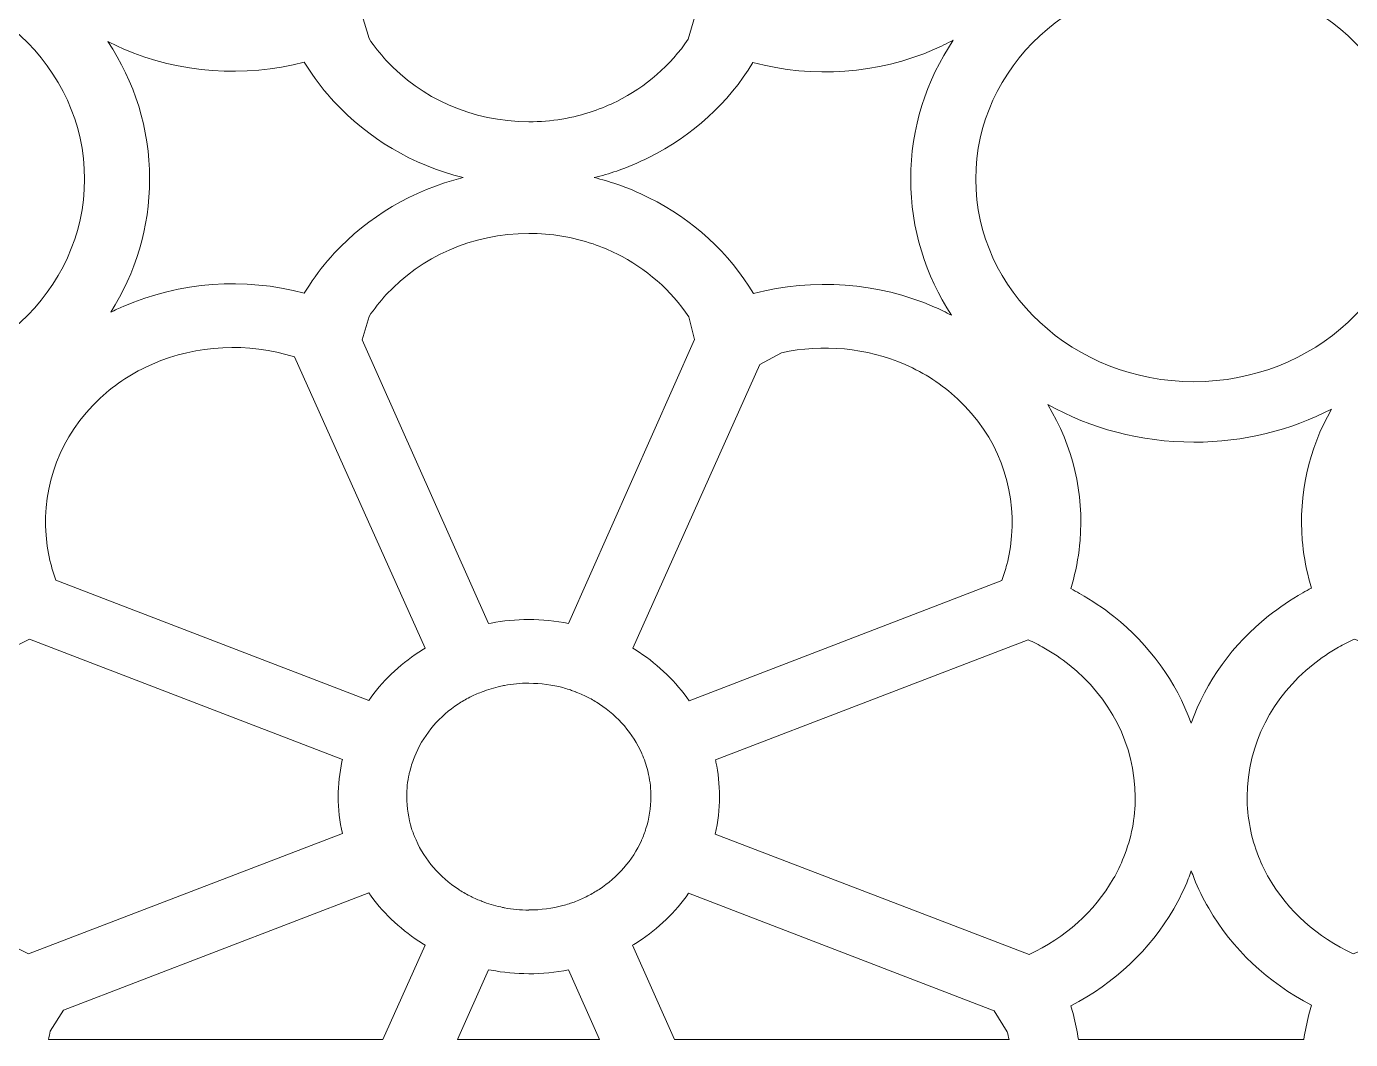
# Model space of a CAD drawing. Header units: millimetres. Extents: x -1200 to 1200, y -590 to 590.
# Drawn here: x 63 to 591, y -590 to -186 of the extents above; entities that cross this region are included whole.
import ezdxf

# ---------------------------------------------------------------- set-up
doc = ezdxf.new("R2010")
doc.units = ezdxf.units.MM
doc.header["$MEASUREMENT"] = 0
doc.layers.add('Layer 1', color=7, linetype='Continuous')

msp = doc.modelspace()

# ---------------------------------------------------------------- linework, layer by layer
at = {"layer": 'Layer 1', "color": 250, "lineweight": 20}
for points, knots in [([(327.1744, -191.4913), (327.1744, -191.4913), (329.7905, -182.4275), (329.7905, -182.4275), (329.7905, -182.4275), (279.4386, -69.057), (279.4386, -69.057), (274.2708, -70.0902), (268.9725, -70.6341), (263.6054, -70.6341), (263.6054, -70.6341), (263.5907, -70.6341), (263.5907, -70.6341), (263.5907, -70.6341), (263.5907, -70.5849), (263.5907, -70.5849), (258.452, -70.5836), (253.4277, -70.1047), (248.5676, -69.1958), (248.5676, -69.1958), (247.5841, -69.0112), (247.5841, -69.0112), (247.5841, -69.0112), (197.1814, -182.0685), (197.1814, -182.0685), (197.1814, -182.0685), (199.9041, -191.3136), (199.9041, -191.3136), (201.9717, -194.38), (204.2807, -197.2896), (206.8042, -200.0172), (220.6209, -214.9543), (240.9442, -224.3955), (263.6114, -224.3955), (263.6114, -224.3955), (263.6197, -224.3955), (263.6197, -224.3955), (263.6197, -224.3955), (263.6197, -224.4452), (263.6197, -224.4452), (272.5409, -224.4448), (281.159, -222.9465), (289.2017, -220.2018), (292.5938, -219.0436), (295.746, -217.7367), (298.6441, -216.2958), (310.2774, -210.513), (320.1193, -201.9297), (327.1744, -191.4913)], [0, 0, 0, 0, 0.0625, 0.0625, 0.0625, 0.125, 0.125, 0.125, 0.1875, 0.1875, 0.1875, 0.25, 0.25, 0.25, 0.3125, 0.3125, 0.3125, 0.375, 0.375, 0.375, 0.4375, 0.4375, 0.4375, 0.5, 0.5, 0.5, 0.5625, 0.5625, 0.5625, 0.625, 0.625, 0.625, 0.6875, 0.6875, 0.6875, 0.75, 0.75, 0.75, 0.8125, 0.8125, 0.8125, 0.875, 0.875, 0.875, 0.9375, 0.9375, 0.9375, 1, 1, 1, 1]), ([(86.4796, -247.2571), (86.4796, -247.2571), (86.4796, -247.2541), (86.4796, -247.2541), (86.4796, -247.2541), (86.5304, -247.2541), (86.5304, -247.2541), (86.5299, -225.0145), (76.7829, -204.8449), (61.0291, -190.2183), (45.2767, -175.5926), (23.5555, -166.5438), (-0.3951, -166.5425), (-0.3951, -166.5425), (-0.3951, -166.5896), (-0.3951, -166.5896), (-0.3951, -166.5896), (-0.4021, -166.5896), (-0.4021, -166.5896), (-0.4021, -166.5896), (-0.4052, -166.5896), (-0.4052, -166.5896), (-0.4052, -166.5896), (-0.4052, -166.5425), (-0.4052, -166.5425), (-24.3577, -166.5429), (-46.0816, -175.5926), (-61.835, -190.22), (-77.587, -204.8462), (-87.333, -225.0136), (-87.3343, -247.2507), (-87.3343, -247.2507), (-87.2836, -247.2507), (-87.2836, -247.2507), (-87.2836, -247.2507), (-87.2836, -247.2571), (-87.2836, -247.2571), (-87.2836, -247.2571), (-87.2836, -247.2601), (-87.2836, -247.2601), (-87.2836, -247.2601), (-87.3343, -247.2601), (-87.3343, -247.2601), (-87.334, -269.4994), (-77.587, -289.6689), (-61.8328, -304.2955), (-46.0802, -318.9208), (-24.3592, -327.9697), (-0.4089, -327.9709), (-0.4089, -327.9709), (-0.4089, -327.9238), (-0.4089, -327.9238), (-0.4089, -327.9238), (-0.4021, -327.9238), (-0.4021, -327.9238), (-0.4021, -327.9238), (-0.3987, -327.9238), (-0.3987, -327.9238), (-0.3987, -327.9238), (-0.3987, -327.9709), (-0.3987, -327.9709), (23.5543, -327.9705), (45.2775, -318.9208), (61.0315, -304.2938), (76.7839, -289.6677), (86.5289, -269.5007), (86.5304, -247.2636), (86.5304, -247.2636), (86.4796, -247.2636), (86.4796, -247.2636), (86.4796, -247.2636), (86.4796, -247.2571), (86.4796, -247.2571)], [0, 0, 0, 0, 0.04166667, 0.04166667, 0.04166667, 0.08333333, 0.08333333, 0.08333333, 0.125, 0.125, 0.125, 0.16666667, 0.16666667, 0.16666667, 0.20833333, 0.20833333, 0.20833333, 0.25, 0.25, 0.25, 0.29166667, 0.29166667, 0.29166667, 0.33333333, 0.33333333, 0.33333333, 0.375, 0.375, 0.375, 0.41666667, 0.41666667, 0.41666667, 0.45833333, 0.45833333, 0.45833333, 0.5, 0.5, 0.5, 0.54166667, 0.54166667, 0.54166667, 0.58333333, 0.58333333, 0.58333333, 0.625, 0.625, 0.625, 0.66666667, 0.66666667, 0.66666667, 0.70833333, 0.70833333, 0.70833333, 0.75, 0.75, 0.75, 0.79166667, 0.79166667, 0.79166667, 0.83333333, 0.83333333, 0.83333333, 0.875, 0.875, 0.875, 0.91666667, 0.91666667, 0.91666667, 0.95833333, 0.95833333, 0.95833333, 1, 1, 1, 1]), ([(615.5709, -247.2571), (615.5709, -247.2571), (615.5709, -247.2541), (615.5709, -247.2541), (615.5709, -247.2541), (615.6216, -247.2541), (615.6216, -247.2541), (615.6211, -225.0145), (605.8742, -204.8449), (590.1204, -190.2183), (574.3678, -175.5926), (552.6468, -166.5438), (528.6961, -166.5425), (528.6961, -166.5425), (528.6961, -166.5896), (528.6961, -166.5896), (528.6961, -166.5896), (528.6892, -166.5896), (528.6892, -166.5896), (528.6892, -166.5896), (528.686, -166.5896), (528.686, -166.5896), (528.686, -166.5896), (528.686, -166.5425), (528.686, -166.5425), (504.7335, -166.5429), (483.0096, -175.5926), (467.2562, -190.22), (451.5042, -204.8462), (441.7582, -225.0136), (441.7568, -247.2507), (441.7568, -247.2507), (441.8075, -247.2507), (441.8075, -247.2507), (441.8075, -247.2507), (441.8075, -247.2571), (441.8075, -247.2571), (441.8075, -247.2571), (441.8075, -247.2601), (441.8075, -247.2601), (441.8075, -247.2601), (441.7568, -247.2601), (441.7568, -247.2601), (441.7572, -269.4994), (451.5042, -289.6689), (467.2585, -304.2955), (483.011, -318.9208), (504.7321, -327.9697), (528.6822, -327.9709), (528.6822, -327.9709), (528.6822, -327.9238), (528.6822, -327.9238), (528.6822, -327.9238), (528.6892, -327.9238), (528.6892, -327.9238), (528.6892, -327.9238), (528.6923, -327.9238), (528.6923, -327.9238), (528.6923, -327.9238), (528.6923, -327.9709), (528.6923, -327.9709), (552.6453, -327.9705), (574.3688, -318.9208), (590.1226, -304.2938), (605.8751, -289.6677), (615.6201, -269.5007), (615.6216, -247.2636), (615.6216, -247.2636), (615.5709, -247.2636), (615.5709, -247.2636), (615.5709, -247.2636), (615.5709, -247.2571), (615.5709, -247.2571)], [0, 0, 0, 0, 0.04166667, 0.04166667, 0.04166667, 0.08333333, 0.08333333, 0.08333333, 0.125, 0.125, 0.125, 0.16666667, 0.16666667, 0.16666667, 0.20833333, 0.20833333, 0.20833333, 0.25, 0.25, 0.25, 0.29166667, 0.29166667, 0.29166667, 0.33333333, 0.33333333, 0.33333333, 0.375, 0.375, 0.375, 0.41666667, 0.41666667, 0.41666667, 0.45833333, 0.45833333, 0.45833333, 0.5, 0.5, 0.5, 0.54166667, 0.54166667, 0.54166667, 0.58333333, 0.58333333, 0.58333333, 0.625, 0.625, 0.625, 0.66666667, 0.66666667, 0.66666667, 0.70833333, 0.70833333, 0.70833333, 0.75, 0.75, 0.75, 0.79166667, 0.79166667, 0.79166667, 0.83333333, 0.83333333, 0.83333333, 0.875, 0.875, 0.875, 0.91666667, 0.91666667, 0.91666667, 0.95833333, 0.95833333, 0.95833333, 1, 1, 1, 1]), ([(96.9924, -300.3091), (98.6213, -299.4897), (100.2632, -298.72), (101.9119, -297.9995), (124.4842, -288.1377), (150.2225, -286.3755), (174.1137, -292.6681), (174.7646, -291.5917), (175.4386, -290.5243), (176.1334, -289.4681), (179.0771, -284.9933), (182.3968, -280.761), (186.0486, -276.8139), (199.4206, -262.3574), (217.2385, -251.6702), (237.4828, -246.6613), (217.2385, -241.6525), (199.4206, -230.9631), (186.0486, -216.5066), (182.3968, -212.5595), (179.0771, -208.3272), (176.1334, -203.8525), (175.4386, -202.7962), (174.7641, -201.7305), (174.1137, -200.6541), (150.2225, -206.9471), (124.4832, -205.1841), (101.9114, -195.3219), (99.8728, -194.4314), (97.8468, -193.4659), (95.8394, -192.4238), (106.383, -208.3658), (112.4676, -227.142), (112.468, -247.2541), (112.468, -247.2541), (112.5188, -247.2541), (112.5188, -247.2541), (112.5188, -247.2541), (112.5188, -247.2571), (112.5188, -247.2571), (112.5188, -247.2571), (112.5188, -247.2636), (112.5188, -247.2636), (112.5188, -247.2636), (112.468, -247.2636), (112.468, -247.2636), (112.4666, -266.63), (106.8246, -284.7582), (96.9924, -300.3091)], [0, 0, 0, 0, 0.0625, 0.0625, 0.0625, 0.125, 0.125, 0.125, 0.1875, 0.1875, 0.1875, 0.25, 0.25, 0.25, 0.3125, 0.3125, 0.3125, 0.375, 0.375, 0.375, 0.4375, 0.4375, 0.4375, 0.5, 0.5, 0.5, 0.5625, 0.5625, 0.5625, 0.625, 0.625, 0.625, 0.6875, 0.6875, 0.6875, 0.75, 0.75, 0.75, 0.8125, 0.8125, 0.8125, 0.875, 0.875, 0.875, 0.9375, 0.9375, 0.9375, 1, 1, 1, 1]), ([(432.7918, -191.9008), (430.3196, -193.2333), (427.8197, -194.4498), (425.2994, -195.551), (402.6788, -205.4347), (376.8744, -207.1857), (352.9395, -200.8439), (343.2474, -216.8582), (328.8361, -230.019), (311.4824, -238.646), (307.2192, -240.7658), (302.9197, -242.5729), (298.6165, -244.0421), (295.6963, -245.0388), (292.7087, -245.9143), (289.6629, -246.6613), (292.7087, -247.4083), (295.6963, -248.2817), (298.6165, -249.2784), (302.9197, -250.7476), (307.2192, -252.5547), (311.4824, -254.6745), (328.9795, -263.373), (343.4859, -276.6833), (353.1785, -292.8767), (377.0465, -286.6098), (402.7544, -288.3788), (425.2994, -298.2295), (427.5664, -299.2198), (429.8154, -300.3035), (432.0441, -301.481), (421.7467, -285.6714), (415.8197, -267.1162), (415.8192, -247.2601), (415.8192, -247.2601), (415.7685, -247.2601), (415.7685, -247.2601), (415.7685, -247.2601), (415.7685, -247.2571), (415.7685, -247.2571), (415.7685, -247.2571), (415.7685, -247.2507), (415.7685, -247.2507), (415.7685, -247.2507), (415.8192, -247.2507), (415.8192, -247.2507), (415.8205, -226.9197), (422.0351, -207.9528), (432.7918, -191.9008)], [0, 0, 0, 0, 0.0625, 0.0625, 0.0625, 0.125, 0.125, 0.125, 0.1875, 0.1875, 0.1875, 0.25, 0.25, 0.25, 0.3125, 0.3125, 0.3125, 0.375, 0.375, 0.375, 0.4375, 0.4375, 0.4375, 0.5, 0.5, 0.5, 0.5625, 0.5625, 0.5625, 0.625, 0.625, 0.625, 0.6875, 0.6875, 0.6875, 0.75, 0.75, 0.75, 0.8125, 0.8125, 0.8125, 0.875, 0.875, 0.875, 0.9375, 0.9375, 0.9375, 1, 1, 1, 1]), ([(329.642, -311.2284), (329.642, -311.2284), (327.4185, -302.1937), (327.4185, -302.1937), (320.3472, -291.5909), (310.4125, -282.8752), (298.6441, -277.0247), (295.7465, -275.5842), (292.5938, -274.277), (289.2017, -273.1188), (281.159, -270.374), (272.5409, -268.8757), (263.6197, -268.8753), (263.6197, -268.8753), (263.6197, -268.925), (263.6197, -268.925), (263.6197, -268.925), (263.6114, -268.925), (263.6114, -268.925), (240.9442, -268.925), (220.6209, -278.3662), (206.8042, -293.3033), (204.2811, -296.0305), (201.9722, -298.941), (199.9051, -302.0069), (199.9051, -302.0069), (197.2234, -311.3445), (197.2234, -311.3445), (197.2234, -311.3445), (247.5836, -424.3093), (247.5836, -424.3093), (247.5836, -424.3093), (248.5676, -424.1247), (248.5676, -424.1247), (253.4277, -423.2154), (258.4515, -422.7365), (263.5907, -422.7352), (263.5907, -422.7352), (263.5907, -422.686), (263.5907, -422.686), (263.5907, -422.686), (263.6054, -422.686), (263.6054, -422.686), (268.972, -422.686), (274.2708, -423.2321), (279.4386, -424.2643), (279.4386, -424.2643), (329.642, -311.2284), (329.642, -311.2284)], [0, 0, 0, 0, 0.0625, 0.0625, 0.0625, 0.125, 0.125, 0.125, 0.1875, 0.1875, 0.1875, 0.25, 0.25, 0.25, 0.3125, 0.3125, 0.3125, 0.375, 0.375, 0.375, 0.4375, 0.4375, 0.4375, 0.5, 0.5, 0.5, 0.5625, 0.5625, 0.5625, 0.625, 0.625, 0.625, 0.6875, 0.6875, 0.6875, 0.75, 0.75, 0.75, 0.8125, 0.8125, 0.8125, 0.875, 0.875, 0.875, 0.9375, 0.9375, 0.9375, 1, 1, 1, 1]), ([(75.0746, -406.9881), (75.0746, -406.9881), (199.7822, -454.9854), (199.7822, -454.9854), (205.0539, -447.4476), (211.8538, -440.8861), (219.7807, -435.6767), (220.6066, -435.1336), (221.426, -434.6145), (222.2439, -434.1168), (222.2439, -434.1168), (170.263, -318.11), (170.263, -318.11), (151.6747, -312.2796), (131.2776, -313.2112), (113.5733, -320.9459), (109.7065, -322.6361), (106.0407, -324.5927), (102.6292, -326.8119), (99.2145, -329.0332), (95.9004, -331.6139), (92.7274, -334.5561), (92.7274, -334.5561), (92.754, -334.5809), (92.754, -334.5809), (92.754, -334.5809), (92.7412, -334.5925), (92.7412, -334.5925), (76.7276, -349.4598), (69.5554, -369.4927), (71.1612, -389.1585), (71.4828, -393.0992), (72.1199, -396.9211), (73.0711, -400.5774), (73.634, -402.743), (74.3011, -404.8829), (75.0746, -406.9881)], [0, 0, 0, 0, 0.08333333, 0.08333333, 0.08333333, 0.16666667, 0.16666667, 0.16666667, 0.25, 0.25, 0.25, 0.33333333, 0.33333333, 0.33333333, 0.41666667, 0.41666667, 0.41666667, 0.5, 0.5, 0.5, 0.58333333, 0.58333333, 0.58333333, 0.66666667, 0.66666667, 0.66666667, 0.75, 0.75, 0.75, 0.83333333, 0.83333333, 0.83333333, 0.91666667, 0.91666667, 0.91666667, 1, 1, 1, 1]), ([(327.5462, -455.17), (327.5462, -455.17), (452.1334, -407.2199), (452.1334, -407.2199), (452.9071, -405.1146), (453.577, -402.9734), (454.1402, -400.8074), (455.0915, -397.1512), (455.7286, -393.3296), (456.0501, -389.3886), (457.6559, -369.7227), (450.4837, -349.6898), (434.4701, -334.8225), (434.4701, -334.8225), (434.4573, -334.8109), (434.4573, -334.8109), (434.4573, -334.8109), (434.4839, -334.7861), (434.4839, -334.7861), (431.3111, -331.8435), (427.9973, -329.2628), (424.5821, -327.0419), (421.1711, -324.8223), (417.5049, -322.8657), (413.638, -321.1764), (398.2352, -314.4465), (380.792, -312.8672), (364.276, -316.4099), (364.276, -316.4099), (355.7212, -321.0804), (355.7212, -321.0804), (355.7212, -321.0804), (305.0575, -434.1472), (305.0575, -434.1472), (305.9188, -434.668), (306.7648, -435.2004), (307.5915, -435.7466), (315.4997, -440.967), (322.2844, -447.568), (327.5462, -455.17)], [0, 0, 0, 0, 0.07692308, 0.07692308, 0.07692308, 0.15384615, 0.15384615, 0.15384615, 0.23076923, 0.23076923, 0.23076923, 0.30769231, 0.30769231, 0.30769231, 0.38461538, 0.38461538, 0.38461538, 0.46153846, 0.46153846, 0.46153846, 0.53846154, 0.53846154, 0.53846154, 0.61538462, 0.61538462, 0.61538462, 0.69230769, 0.69230769, 0.69230769, 0.76923077, 0.76923077, 0.76923077, 0.84615385, 0.84615385, 0.84615385, 0.92307692, 0.92307692, 0.92307692, 1, 1, 1, 1]), ([(470.4163, -337.0592), (480.5585, -353.6895), (484.8562, -372.6113), (483.3324, -391.2762), (482.9164, -396.3703), (482.0297, -401.5531), (480.6734, -406.768), (480.3559, -407.9883), (480.0109, -409.2069), (479.64, -410.4208), (480.8233, -411.0363), (481.9973, -411.6723), (483.1585, -412.3307), (487.9781, -415.0639), (492.5364, -418.1461), (496.7876, -421.5363), (510.8857, -432.7787), (521.6585, -447.4069), (527.5741, -464.0265), (533.4717, -447.3127), (544.2764, -432.6009), (558.4397, -421.3067), (562.6912, -417.9161), (567.2492, -414.8338), (572.0687, -412.1011), (573.2297, -411.4428), (574.402, -410.8071), (575.5853, -410.1916), (575.2144, -408.9769), (574.8707, -407.7583), (574.5534, -406.5375), (573.1971, -401.3226), (572.3104, -396.1403), (571.8942, -391.0462), (570.4323, -373.1399), (574.3258, -354.9972), (583.5995, -338.8685), (567.3557, -347.2659), (548.6336, -352.0529), (528.6923, -352.0533), (528.6923, -352.0533), (528.6923, -352.1004), (528.6923, -352.1004), (528.6923, -352.1004), (528.6892, -352.1004), (528.6892, -352.1004), (528.6892, -352.1004), (528.6822, -352.1004), (528.6822, -352.1004), (528.6822, -352.1004), (528.6822, -352.0533), (528.6822, -352.0533), (507.352, -352.052), (487.4148, -346.5741), (470.4163, -337.0592)], [0, 0, 0, 0, 0.05555556, 0.05555556, 0.05555556, 0.11111111, 0.11111111, 0.11111111, 0.16666667, 0.16666667, 0.16666667, 0.22222222, 0.22222222, 0.22222222, 0.27777778, 0.27777778, 0.27777778, 0.33333333, 0.33333333, 0.33333333, 0.38888889, 0.38888889, 0.38888889, 0.44444444, 0.44444444, 0.44444444, 0.5, 0.5, 0.5, 0.55555556, 0.55555556, 0.55555556, 0.61111111, 0.61111111, 0.61111111, 0.66666667, 0.66666667, 0.66666667, 0.72222222, 0.72222222, 0.72222222, 0.77777778, 0.77777778, 0.77777778, 0.83333333, 0.83333333, 0.83333333, 0.88888889, 0.88888889, 0.88888889, 0.94444444, 0.94444444, 0.94444444, 1, 1, 1, 1]), ([(189.3194, -478.4548), (189.3194, -478.4548), (64.6326, -430.5355), (64.6326, -430.5355), (62.4347, -431.5288), (60.3169, -432.6031), (58.2829, -433.7561), (54.7131, -435.7808), (51.3353, -438.0647), (48.1845, -440.5781), (32.0966, -453.4065), (21.9271, -472.2757), (21.9271, -493.3212), (21.9271, -493.3212), (21.9271, -493.3293), (21.9271, -493.3293), (21.9271, -493.3293), (21.874, -493.3293), (21.874, -493.3293), (21.8745, -501.6119), (23.4877, -509.6144), (26.4449, -517.081), (27.6918, -520.2309), (29.1003, -523.1577), (30.6512, -525.848), (38.1012, -538.7673), (49.8641, -549.3102), (64.2017, -555.8884), (64.2017, -555.8884), (189.2895, -507.9957), (189.2895, -507.9957), (188.1734, -503.1903), (187.5853, -498.2607), (187.5853, -493.2689), (187.5853, -493.2689), (187.5853, -493.2552), (187.5853, -493.2552), (187.5853, -493.2552), (187.6384, -493.2552), (187.6384, -493.2552), (187.6398, -488.4974), (188.1531, -483.8419), (189.1285, -479.3376), (189.1285, -479.3376), (189.3194, -478.4548), (189.3194, -478.4548)], [0, 0, 0, 0, 0.06666667, 0.06666667, 0.06666667, 0.13333333, 0.13333333, 0.13333333, 0.2, 0.2, 0.2, 0.26666667, 0.26666667, 0.26666667, 0.33333333, 0.33333333, 0.33333333, 0.4, 0.4, 0.4, 0.46666667, 0.46666667, 0.46666667, 0.53333333, 0.53333333, 0.53333333, 0.6, 0.6, 0.6, 0.66666667, 0.66666667, 0.66666667, 0.73333333, 0.73333333, 0.73333333, 0.8, 0.8, 0.8, 0.86666667, 0.86666667, 0.86666667, 0.93333333, 0.93333333, 0.93333333, 1, 1, 1, 1]), ([(462.5778, -430.7655), (462.5778, -430.7655), (337.9694, -478.6544), (337.9694, -478.6544), (338.0705, -479.0664), (338.135, -479.329), (338.1594, -479.4442), (338.1594, -479.4442), (338.1594, -479.4939), (338.1594, -479.4939), (339.0845, -483.8089), (339.5717, -488.4083), (339.5729, -493.2552), (339.5729, -493.2552), (339.626, -493.2552), (339.626, -493.2552), (339.626, -493.2552), (339.626, -493.2689), (339.626, -493.2689), (339.626, -498.3523), (339.0235, -503.3531), (337.8837, -508.2099), (337.8837, -508.2099), (463.0092, -556.1176), (463.0092, -556.1176), (477.3458, -549.5398), (489.1096, -538.9973), (496.5601, -526.0785), (498.1111, -523.3882), (499.5195, -520.461), (500.7665, -517.3115), (503.7236, -509.8444), (505.3368, -501.8424), (505.3373, -493.5589), (505.3373, -493.5589), (505.2842, -493.5589), (505.2842, -493.5589), (505.2842, -493.5589), (505.2842, -493.5516), (505.2842, -493.5516), (505.2842, -472.5057), (495.1148, -453.6361), (479.0273, -440.8077), (475.876, -438.2943), (472.4987, -436.0104), (468.9289, -433.9861), (466.8954, -432.8326), (464.7752, -431.7588), (462.5778, -430.7655)], [0, 0, 0, 0, 0.0625, 0.0625, 0.0625, 0.125, 0.125, 0.125, 0.1875, 0.1875, 0.1875, 0.25, 0.25, 0.25, 0.3125, 0.3125, 0.3125, 0.375, 0.375, 0.375, 0.4375, 0.4375, 0.4375, 0.5, 0.5, 0.5, 0.5625, 0.5625, 0.5625, 0.625, 0.625, 0.625, 0.6875, 0.6875, 0.6875, 0.75, 0.75, 0.75, 0.8125, 0.8125, 0.8125, 0.875, 0.875, 0.875, 0.9375, 0.9375, 0.9375, 1, 1, 1, 1]), ([(717.3349, -478.4548), (717.3349, -478.4548), (592.6479, -430.5355), (592.6479, -430.5355), (590.4502, -431.5288), (588.3322, -432.6031), (586.2982, -433.7561), (582.7285, -435.7808), (579.3507, -438.0647), (576.1997, -440.5781), (560.112, -453.4065), (549.9425, -472.2757), (549.9425, -493.3212), (549.9425, -493.3212), (549.9425, -493.3293), (549.9425, -493.3293), (549.9425, -493.3293), (549.8894, -493.3293), (549.8894, -493.3293), (549.8899, -501.6119), (551.5031, -509.6144), (554.4603, -517.081), (555.7072, -520.2309), (557.1157, -523.1577), (558.6666, -525.848), (566.1166, -538.7673), (577.8795, -549.3102), (592.2171, -555.8884), (592.2171, -555.8884), (717.3047, -507.9957), (717.3047, -507.9957), (716.1889, -503.1903), (715.6007, -498.2607), (715.6007, -493.2689), (715.6007, -493.2689), (715.6007, -493.2552), (715.6007, -493.2552), (715.6007, -493.2552), (715.6537, -493.2552), (715.6537, -493.2552), (715.6551, -488.4974), (716.1686, -483.8419), (717.1437, -479.3376), (717.1437, -479.3376), (717.3349, -478.4548), (717.3349, -478.4548)], [0, 0, 0, 0, 0.06666667, 0.06666667, 0.06666667, 0.13333333, 0.13333333, 0.13333333, 0.2, 0.2, 0.2, 0.26666667, 0.26666667, 0.26666667, 0.33333333, 0.33333333, 0.33333333, 0.4, 0.4, 0.4, 0.46666667, 0.46666667, 0.46666667, 0.53333333, 0.53333333, 0.53333333, 0.6, 0.6, 0.6, 0.66666667, 0.66666667, 0.66666667, 0.73333333, 0.73333333, 0.73333333, 0.8, 0.8, 0.8, 0.86666667, 0.86666667, 0.86666667, 0.93333333, 0.93333333, 0.93333333, 1, 1, 1, 1]), ([(217.6697, -508.2416), (217.8165, -508.6305), (217.9664, -509.0117), (218.1192, -509.3844), (218.1192, -509.3844), (218.6385, -510.5473), (218.6385, -510.5473), (222.2014, -518.5245), (228.0967, -525.3285), (235.5089, -530.1999), (236.843, -531.0766), (238.3625, -531.9552), (240.0597, -532.8294), (241.387, -533.513), (242.8462, -534.1743), (244.435, -534.804), (244.435, -534.804), (244.4853, -534.8232), (244.4853, -534.8232), (244.4853, -534.8232), (244.5407, -534.8447), (244.5407, -534.8447), (244.5407, -534.8447), (244.9642, -535.0078), (244.9642, -535.0078), (247.3381, -535.9232), (249.8257, -536.6719), (252.4058, -537.2352), (253.6805, -537.5136), (253.6506, -537.529), (253.9171, -537.5787), (257.0394, -538.1629), (260.2752, -538.4709), (263.5907, -538.4713), (263.5907, -538.4713), (263.5907, -538.4216), (263.5907, -538.4216), (263.5907, -538.4216), (263.6054, -538.4216), (263.6054, -538.4216), (268.4462, -538.4216), (273.0086, -537.8113), (277.2159, -536.6758), (277.9568, -536.4757), (278.7887, -536.2252), (279.709, -535.9262), (280.3761, -535.709), (281.0182, -535.4859), (281.6373, -535.258), (281.6373, -535.258), (282.1568, -535.0511), (282.1568, -535.0511), (282.1568, -535.0511), (282.1636, -535.0485), (282.1636, -535.0485), (282.1636, -535.0485), (282.2703, -534.9989), (282.2703, -534.9989), (283.9153, -534.3636), (285.5309, -533.6381), (287.1072, -532.8298), (288.6499, -532.0391), (290.1493, -531.1662), (291.5969, -530.2191), (299.0366, -525.3516), (304.9362, -518.6097), (308.4866, -510.7439), (308.4866, -510.7439), (308.5363, -510.6342), (308.5363, -510.6342), (308.5363, -510.6342), (308.5349, -510.6338), (308.5349, -510.6338), (308.8717, -509.8834), (309.1868, -509.1261), (309.4769, -508.365), (309.8151, -507.4787), (310.0928, -506.6958), (310.3055, -506.0233), (311.5616, -502.0544), (312.2371, -497.7771), (312.2371, -493.2689), (312.2371, -493.2689), (312.2371, -493.2552), (312.2371, -493.2552), (312.2371, -493.2552), (312.2907, -493.2552), (312.2907, -493.2552), (312.2902, -490.3649), (311.9534, -487.4026), (311.3144, -484.409), (311.3144, -484.409), (311.3047, -484.4111), (311.3047, -484.4111), (311.3047, -484.4111), (310.9989, -482.9788), (310.9989, -482.9788), (310.4001, -480.5853), (309.6177, -478.3083), (308.6715, -476.1645), (308.6715, -476.1645), (308.6355, -476.0823), (308.6355, -476.0823), (305.1132, -468.1428), (299.2133, -461.331), (291.757, -456.4078), (290.2766, -455.4304), (288.7718, -454.5442), (287.2516, -453.7582), (285.8996, -453.0592), (284.2794, -452.3396), (282.3934, -451.6054), (282.3934, -451.6054), (282.4055, -451.5797), (282.4055, -451.5797), (282.4055, -451.5797), (280.6515, -450.9287), (280.6515, -450.9287), (280.3423, -450.8216), (280.0291, -450.7154), (279.7095, -450.6113), (278.789, -450.3123), (277.9573, -450.0617), (277.2164, -449.8617), (273.0086, -448.7262), (268.4462, -448.1158), (263.6054, -448.1158), (263.6054, -448.1158), (263.5907, -448.1158), (263.5907, -448.1158), (263.5907, -448.1158), (263.5907, -448.0661), (263.5907, -448.0661), (260.2755, -448.0666), (257.0404, -448.3745), (253.9171, -448.9592), (253.6293, -449.0127), (253.6897, -449.0222), (252.4058, -449.3023), (249.826, -449.8651), (247.3381, -450.6147), (244.9637, -451.53), (244.9637, -451.53), (244.745, -451.6144), (244.745, -451.6144), (243.0353, -452.2809), (241.4723, -452.9808), (240.0589, -453.7085), (238.3621, -454.5823), (236.8425, -455.4612), (235.5084, -456.338), (228.0967, -461.2094), (222.2019, -468.013), (218.6385, -475.9906), (218.6385, -475.9906), (218.1349, -477.118), (218.1349, -477.118), (217.3911, -478.9371), (216.7581, -480.8684), (216.2434, -482.9055), (215.9399, -484.1061), (215.931, -484.0492), (215.8757, -484.304), (215.2511, -487.1914), (214.9211, -490.1854), (214.9208, -493.2552), (214.9208, -493.2552), (214.9742, -493.2552), (214.9742, -493.2552), (214.9742, -493.2552), (214.9742, -493.2689), (214.9742, -493.2689), (214.9742, -497.7681), (215.634, -502.0107), (216.8607, -505.9239), (217.076, -506.6118), (217.3474, -507.3871), (217.6697, -508.2416)], [0, 0, 0, 0, 0.01694915, 0.01694915, 0.01694915, 0.03389831, 0.03389831, 0.03389831, 0.05084746, 0.05084746, 0.05084746, 0.06779661, 0.06779661, 0.06779661, 0.08474576, 0.08474576, 0.08474576, 0.10169492, 0.10169492, 0.10169492, 0.11864407, 0.11864407, 0.11864407, 0.13559322, 0.13559322, 0.13559322, 0.15254237, 0.15254237, 0.15254237, 0.16949153, 0.16949153, 0.16949153, 0.18644068, 0.18644068, 0.18644068, 0.20338983, 0.20338983, 0.20338983, 0.22033898, 0.22033898, 0.22033898, 0.23728814, 0.23728814, 0.23728814, 0.25423729, 0.25423729, 0.25423729, 0.27118644, 0.27118644, 0.27118644, 0.28813559, 0.28813559, 0.28813559, 0.30508475, 0.30508475, 0.30508475, 0.3220339, 0.3220339, 0.3220339, 0.33898305, 0.33898305, 0.33898305, 0.3559322, 0.3559322, 0.3559322, 0.37288136, 0.37288136, 0.37288136, 0.38983051, 0.38983051, 0.38983051, 0.40677966, 0.40677966, 0.40677966, 0.42372881, 0.42372881, 0.42372881, 0.44067797, 0.44067797, 0.44067797, 0.45762712, 0.45762712, 0.45762712, 0.47457627, 0.47457627, 0.47457627, 0.49152542, 0.49152542, 0.49152542, 0.50847458, 0.50847458, 0.50847458, 0.52542373, 0.52542373, 0.52542373, 0.54237288, 0.54237288, 0.54237288, 0.55932203, 0.55932203, 0.55932203, 0.57627119, 0.57627119, 0.57627119, 0.59322034, 0.59322034, 0.59322034, 0.61016949, 0.61016949, 0.61016949, 0.62711864, 0.62711864, 0.62711864, 0.6440678, 0.6440678, 0.6440678, 0.66101695, 0.66101695, 0.66101695, 0.6779661, 0.6779661, 0.6779661, 0.69491525, 0.69491525, 0.69491525, 0.71186441, 0.71186441, 0.71186441, 0.72881356, 0.72881356, 0.72881356, 0.74576271, 0.74576271, 0.74576271, 0.76271186, 0.76271186, 0.76271186, 0.77966102, 0.77966102, 0.77966102, 0.79661017, 0.79661017, 0.79661017, 0.81355932, 0.81355932, 0.81355932, 0.83050847, 0.83050847, 0.83050847, 0.84745763, 0.84745763, 0.84745763, 0.86440678, 0.86440678, 0.86440678, 0.88135593, 0.88135593, 0.88135593, 0.89830508, 0.89830508, 0.89830508, 0.91525424, 0.91525424, 0.91525424, 0.93220339, 0.93220339, 0.93220339, 0.94915254, 0.94915254, 0.94915254, 0.96610169, 0.96610169, 0.96610169, 0.98305085, 0.98305085, 0.98305085, 1, 1, 1, 1]), ([(572.5163, -590.0266), (572.9999, -586.7085), (573.6788, -583.3618), (574.5524, -580.0012), (574.8651, -578.7963), (575.2033, -577.5957), (575.5686, -576.3968), (558.2043, -567.3972), (543.9328, -553.9614), (534.5951, -537.7689), (532.312, -533.8098), (530.3656, -529.8182), (528.7833, -525.8223), (528.3893, -524.8269), (528.0137, -523.822), (527.6554, -522.8108), (527.2725, -523.9004), (526.8674, -524.982), (526.4434, -526.0528), (524.8611, -530.0482), (522.9148, -534.0403), (520.6317, -537.9984), (511.2939, -554.1918), (497.0201, -567.6281), (479.6543, -576.6273), (480.0196, -577.8253), (480.3607, -579.0259), (480.6734, -580.2299), (481.5273, -583.513), (482.1949, -586.7832), (482.6763, -590.0266), (482.6763, -590.0266), (572.5163, -590.0266), (572.5163, -590.0266)], [0, 0, 0, 0, 0.09090909, 0.09090909, 0.09090909, 0.18181818, 0.18181818, 0.18181818, 0.27272727, 0.27272727, 0.27272727, 0.36363636, 0.36363636, 0.36363636, 0.45454545, 0.45454545, 0.45454545, 0.54545455, 0.54545455, 0.54545455, 0.63636364, 0.63636364, 0.63636364, 0.72727273, 0.72727273, 0.72727273, 0.81818182, 0.81818182, 0.81818182, 0.90909091, 0.90909091, 0.90909091, 1, 1, 1, 1]), ([(78.1011, -578.3847), (78.1011, -578.3847), (72.8788, -586.7144), (72.8788, -586.7144), (72.6099, -587.8047), (72.3686, -588.9092), (72.155, -590.0266), (72.155, -590.0266), (205.3947, -590.0266), (205.3947, -590.0266), (205.3947, -590.0266), (222.2439, -552.4233), (222.2439, -552.4233), (221.4264, -551.9255), (220.6066, -551.4043), (219.7812, -550.8611), (211.8533, -545.6514), (205.0525, -539.092), (199.781, -531.5534), (199.781, -531.5534), (78.1011, -578.3847), (78.1011, -578.3847)], [0, 0, 0, 0, 0.14285714, 0.14285714, 0.14285714, 0.28571429, 0.28571429, 0.28571429, 0.42857143, 0.42857143, 0.42857143, 0.57142857, 0.57142857, 0.57142857, 0.71428571, 0.71428571, 0.71428571, 0.85714286, 0.85714286, 0.85714286, 1, 1, 1, 1]), ([(449.1107, -578.6147), (449.1107, -578.6147), (327.3091, -531.7363), (327.3091, -531.7363), (322.0176, -539.274), (315.2247, -545.8116), (307.3244, -550.9806), (306.5296, -551.5011), (305.7209, -552.0086), (304.9015, -552.5021), (304.9015, -552.5021), (321.7158, -590.0266), (321.7158, -590.0266), (321.7158, -590.0266), (455.0106, -590.0266), (455.0106, -590.0266), (454.8078, -588.9878), (454.5812, -587.9604), (454.3307, -586.9453), (454.3307, -586.9453), (449.1107, -578.6147), (449.1107, -578.6147)], [0, 0, 0, 0, 0.14285714, 0.14285714, 0.14285714, 0.28571429, 0.28571429, 0.28571429, 0.42857143, 0.42857143, 0.42857143, 0.57142857, 0.57142857, 0.57142857, 0.71428571, 0.71428571, 0.71428571, 0.85714286, 0.85714286, 0.85714286, 1, 1, 1, 1]), ([(291.7644, -590.0266), (291.7644, -590.0266), (279.4386, -562.2744), (279.4386, -562.2744), (274.2708, -563.3075), (268.9725, -563.8515), (263.6054, -563.8515), (263.6054, -563.8515), (263.5907, -563.8515), (263.5907, -563.8515), (263.5907, -563.8515), (263.5907, -563.8022), (263.5907, -563.8022), (258.452, -563.801), (253.4277, -563.3221), (248.5676, -562.4132), (248.5676, -562.4132), (247.5841, -562.2286), (247.5841, -562.2286), (247.5841, -562.2286), (235.1913, -590.0266), (235.1913, -590.0266), (235.1913, -590.0266), (291.7644, -590.0266), (291.7644, -590.0266)], [0, 0, 0, 0, 0.125, 0.125, 0.125, 0.25, 0.25, 0.25, 0.375, 0.375, 0.375, 0.5, 0.5, 0.5, 0.625, 0.625, 0.625, 0.75, 0.75, 0.75, 0.875, 0.875, 0.875, 1, 1, 1, 1])]:
    msp.add_open_spline(points, degree=3, knots=knots, dxfattribs=at)

doc.saveas('drawing.dxf')
